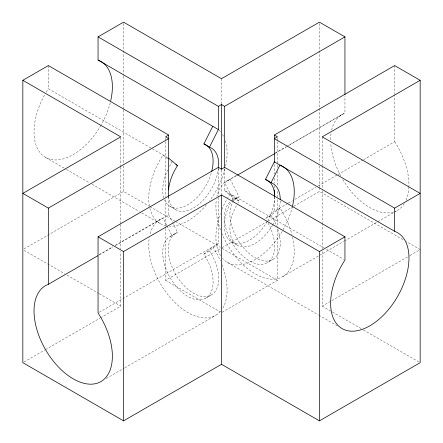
<?xml version="1.0" encoding="UTF-8"?>
<svg xmlns="http://www.w3.org/2000/svg" width="443" height="443" viewBox="0 0 443 443"><rect width="100%" height="100%" fill="white"/><g stroke="black" fill="none" stroke-linecap="round" stroke-linejoin="round"><path stroke-width="0.33" stroke-dasharray="2.21 1.66" d="M167.05 225.963L171.945 235.676A35.612 20.561 60 0 0 169.542 276.648A35.612 20.561 60 0 0 206.305 297.868A35.612 20.561 60 0 0 203.896 254.127L212.773 246.762A55.397 31.985 60 0 1 220.492 261.054M203.896 254.127L209.495 250.893L218.371 243.528L218.371 197.55M287.695 203.503L274.333 211.222L265.457 218.587L271.055 215.353L279.926 207.988A55.397 31.985 60 0 1 291.959 234.663M24.027 248.922L123.564 191.454L149.247 206.277M99.276 254.587L113.02 246.657M115.407 245.272L160.222 219.401M227.375 180.633L236.34 175.456M275.181 153.034L285.934 146.821M286.532 146.478L342.101 114.399M99.138 254.98L112.882 247.044M115.269 245.666L168.667 214.833L168.667 196.991M236.8 175.5L224.629 182.527L233.505 200.136L239.104 196.908L230.227 179.293A55.397 31.985 60 0 0 216.926 196.31M275.037 153.422L286.394 146.866M288.781 145.487L344.947 113.059L344.947 95.904M170.118 236.534L175.71 233.306M231.672 200.995L237.271 197.766M171.945 235.676L177.543 232.448L172.648 222.729M99.249 312.304L218.371 243.528M288.293 203.16L292.474 200.745M294.866 199.367L315.781 187.289M318.168 185.91L337.289 174.874M337.887 174.525L362.983 160.039M363.581 159.696L394.652 141.754L394.652 95.09M24.027 362.003L44.931 349.937M45.529 349.593L99.869 318.218M100.467 317.875L120.767 306.152L120.767 251.558M165.538 228.577L165.538 280.303L221.5 247.997M222.098 247.648L267.483 221.45M268.076 221.101L293.161 206.621M293.753 206.277L319.436 191.454L403.473 239.973M205.729 298.222L211.328 294.994M230.017 202.152A35.612 20.561 60 0 0 232.569 243.622A35.612 20.561 60 0 0 267.29 262.682L272.882 259.448M106.276 378.488L124.206 368.139M124.799 367.795L215.625 315.355M282.778 276.587L343.724 241.396M344.322 241.053L377.181 222.081M377.779 221.738L397.498 210.353M222.098 312.271L277.462 280.303L277.462 228.577M322.233 251.558L322.233 306.152L331.187 300.98M331.785 300.636L409.415 255.816M410.013 255.473L420.163 249.608L406.458 241.695M48.348 65.575L48.348 88.766L151.716 148.449M152.314 148.793L168.667 158.234M224.629 168.717L224.629 190.54L324.032 247.936M326.425 249.315L343.751 259.316M224.629 190.54L233.505 197.905L239.104 201.139A35.612 20.561 -60 0 0 237.863 203.11M170.118 206.466L175.71 209.694M231.672 242.005L237.271 245.234M149.839 206.621L174.924 221.101M175.517 221.45L220.304 247.305M222.098 248.34L277.462 280.303M322.233 306.152L331.785 311.667M332.383 312.01L362.839 329.598M363.437 329.941L418.973 362.003M45.502 157.365L65.819 169.093M66.411 169.436L89.719 182.893M92.105 184.271L139.312 211.521M141.699 212.906L160.222 223.599M227.375 262.367L318.201 314.807M318.794 315.15L337.317 325.843M165.538 280.303L220.309 311.927M24.027 250.301L64.634 273.746M67.026 275.125L98.673 293.393M99.271 293.742L120.767 306.152M239.104 201.139L230.227 193.774A55.397 31.985 -60 0 0 227.719 197.811M167.77 158.899L163.074 155A55.397 31.985 -60 0 0 149.38 205.967M170.904 161.501L171.945 162.365A35.612 20.561 -60 0 0 169.542 166.352M168.667 214.833L172.338 222.12M166.745 225.354L163.074 218.067A55.397 31.985 60 0 0 149.773 235.083M394.652 65.575L394.652 94.403M322.233 136.848L322.233 165.178M322.233 165.87L322.233 187.987M322.233 190.75L322.233 222.536M322.233 223.228L322.233 248.794M319.436 23.534L319.436 107.837M319.436 108.529L319.436 163.124M319.436 165.887L319.436 186.614M319.436 187.306L319.436 191.454M277.462 138.227L277.462 140.985M277.462 141.677L277.462 164.436M277.462 165.128L277.462 167.886M277.462 171.33L277.462 186.509M277.462 191.332L277.462 196.853M277.462 199.61L277.462 227.885M274.333 164.552L274.333 174.16M274.333 178.28L274.333 183.081M274.333 185.827L274.333 188.574M274.333 196.808L274.333 211.222M221.5 78.693L221.5 104.26M221.5 169.846L221.5 194.676M218.371 168.722L218.371 196.864M165.538 138.227L165.538 140.985M165.538 141.677L165.538 196.853M165.538 199.61L165.538 227.885M123.564 23.534L123.564 75.36M123.564 76.052L123.564 109.222M123.564 109.914L123.564 163.124M123.564 165.887L123.564 191.454M120.767 137.54L120.767 166.562M120.767 167.255L120.767 223.92M120.767 224.612L120.767 248.794M292.563 237.121A55.397 31.985 60 0 1 271.393 279.151A55.397 31.985 60 0 1 221.982 233.699M220.531 229.983A55.397 31.985 60 0 1 216.328 199.599M393.445 212.092A55.397 31.985 60 0 1 342.439 178.955M340.772 175.993A55.397 31.985 60 0 1 330.722 142.984M330.628 139.755A55.397 31.985 60 0 1 331.148 132.69M331.646 130.076A55.397 31.985 60 0 1 344.947 113.059M394.652 141.754A55.397 31.985 60 0 1 408.955 186.248M408.939 186.874A55.397 31.985 60 0 1 405.993 200.579M404.348 203.642A55.397 31.985 60 0 1 394.652 211.688M277.733 228.998A35.612 20.561 60 0 1 254.891 257.577A35.612 20.561 60 0 1 232.586 202.545M232.868 202.08A35.612 20.561 60 0 1 239.104 196.908M271.055 215.353A35.612 20.561 60 0 1 276.548 225.814M268.142 223.084A35.612 20.561 60 0 1 267.29 262.682M110.246 102.715A55.397 31.985 -60 0 1 101.237 124.788M100.899 125.38A55.397 31.985 -60 0 1 45.673 157.459A55.397 31.985 -60 0 1 45.164 93.982M46.188 92.222A55.397 31.985 -60 0 1 48.348 88.766M219.158 130.286A55.397 31.985 -60 0 1 220.492 131.687M222.469 134.351A55.397 31.985 -60 0 1 223.604 136.35M225.409 140.846A55.397 31.985 -60 0 1 225.548 166.496M224.966 168.949A55.397 31.985 -60 0 1 209.689 200.668M206.388 204.854A55.397 31.985 -60 0 1 169.459 226.174M166.158 225.797A55.397 31.985 -60 0 1 149.501 206.626M220.492 311.313A55.397 31.985 60 0 1 173.523 301.135A55.397 31.985 60 0 1 149.274 237.697M222.009 264.764A55.397 31.985 60 0 1 222.469 308.649M209.495 250.893A35.612 20.561 60 0 1 211.898 294.639A35.612 20.561 60 0 1 175.14 273.414A35.612 20.561 60 0 1 177.543 232.448M218.526 167.831A35.612 20.561 -60 0 1 193.58 207.894A35.612 20.561 -60 0 1 168.523 196.842M211.189 173.318A35.612 20.561 -60 0 1 187.921 204.699A35.612 20.561 -60 0 1 164.658 200.181M163.827 197.977A35.612 20.561 -60 0 1 167.698 169.974M292.424 206.493A55.397 31.985 -60 0 1 260.589 255.993A55.397 31.985 -60 0 1 222.508 258.324M220.531 255.661A55.397 31.985 -60 0 1 220.304 213.637M221.982 209.301A55.397 31.985 -60 0 1 226.705 199.583M280.242 201.006A35.612 20.561 -60 0 1 272.882 224.673M272.589 225.177A35.612 20.561 -60 0 1 237.127 245.151A35.612 20.561 -60 0 1 237.271 204.112M274.666 196.62A35.612 20.561 -60 0 1 267.86 220.426M267.29 221.439A35.612 20.561 -60 0 1 231.966 242.166A35.612 20.561 -60 0 1 231.102 201.892M231.966 200.374A35.612 20.561 -60 0 1 233.505 197.905"/><path stroke-width="0.66" d="M218.582 167.232A35.612 20.561 -60 0 0 209.495 147.148L203.896 143.92L212.773 126.305M209.495 147.148L218.371 129.539L218.371 106.348L98.053 36.88L98.053 60.071L218.371 129.539M280.258 199.854A35.612 20.561 -60 0 0 271.055 182.688L265.457 179.459L274.333 161.845L394.652 231.312A55.397 31.985 -60 0 1 398.39 295.038A55.397 31.985 -60 0 1 341.21 328.053A55.397 31.985 -60 0 1 344.947 260.008L344.947 236.817L224.629 167.349L221.5 169.16L218.371 167.349L98.053 236.817L98.053 312.996A55.397 31.985 60 0 1 101.79 381.041A55.397 31.985 60 0 1 44.61 348.026A55.397 31.985 60 0 1 48.348 284.301L48.348 208.121L168.667 138.653L165.538 136.848L168.667 135.043L168.667 196.304M271.055 182.688L279.926 165.078A55.397 31.985 -60 0 1 282.23 166.108M274.333 162.492L274.333 135.043L394.652 65.575L420.163 80.305L420.163 362.695L319.436 420.85L221.5 364.307L123.564 420.85L22.837 362.695L22.837 80.305L48.348 65.575L168.667 135.043M98.053 36.88L123.564 22.15L221.5 78.693L319.436 22.15L344.947 36.88L344.947 94.531M218.371 106.348L221.5 104.537L224.629 106.348L344.947 36.88M48.348 284.301L97.942 255.666M237.398 175.157L274.444 153.765M98.053 236.817L123.564 251.546L221.5 195.003L319.436 251.546L344.947 236.817M420.163 80.305L322.233 136.848L420.163 193.392L394.652 208.121L274.333 138.653L277.462 136.848L274.333 135.043M175.865 164.63L177.543 165.599A35.612 20.561 -60 0 0 168.512 189.87M22.837 80.305L120.767 136.848L22.837 193.392L48.348 208.121M168.667 158.234L177.543 165.599M394.652 208.121L394.652 231.312M319.436 251.546L319.436 420.85M274.333 189.947L274.333 196.808M224.629 106.348L224.629 167.426M221.5 104.537L221.5 169.37M221.5 195.003L221.5 364.307M123.564 251.546L123.564 420.85M205.729 144.778A35.612 20.561 -60 0 1 211.715 171.408M203.896 143.92A35.612 20.561 -60 0 1 205.137 144.457M100.899 61.411A55.397 31.985 -60 0 1 110.689 100.877M98.053 60.071A55.397 31.985 -60 0 1 100.351 61.106M282.778 166.413A55.397 31.985 -60 0 1 292.563 205.879M267.86 180.672A35.612 20.561 -60 0 1 274.666 196.62M265.457 179.459A35.612 20.561 -60 0 1 267.29 180.318"/></g></svg>
